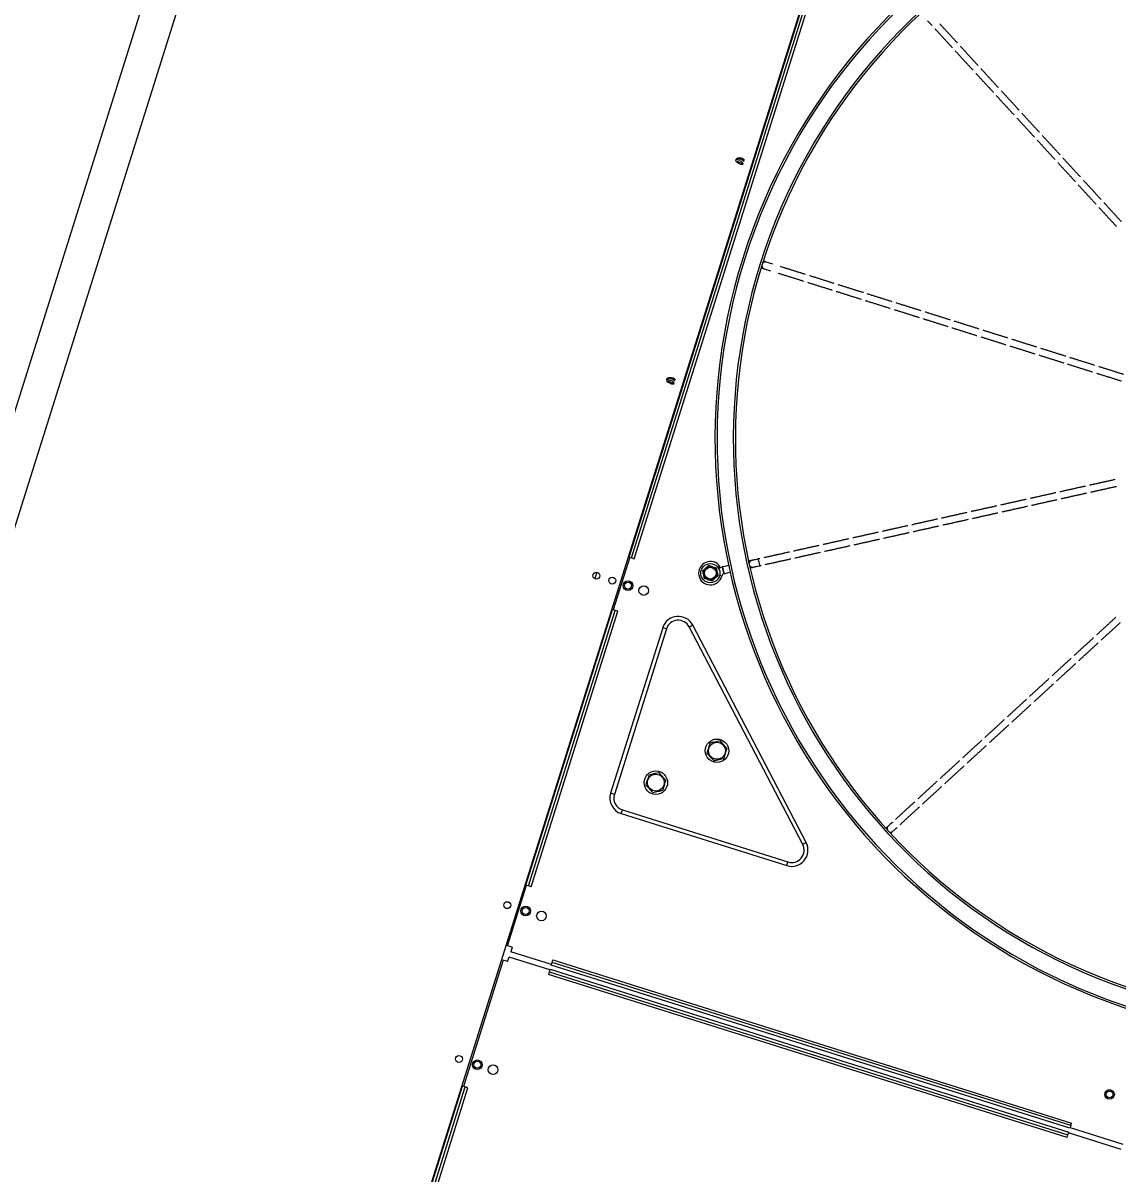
# Model space of a CAD drawing. Header units: metres. Extents: x -17822 to 152406, y -4219 to 19791.
# Drawn here: x 115893.7 to 115973.1, y 6753.2 to 6836.7 of the extents above; entities that cross this region are included whole.
import ezdxf

# ---------------------------------------------------------------- set-up
doc = ezdxf.new("R2010")
doc.units = ezdxf.units.M
doc.header["$LTSCALE"] = 100
doc.header["$MEASUREMENT"] = 0
doc.layers.get('0').update_dxf_attribs({"color": 9, "lineweight": 9})
doc.layers.add('Chiller', color=32, linetype='Continuous', lineweight=9)
doc.layers.add('E-YAZI', color=7, linetype='Continuous', lineweight=30)
doc.styles.add('MuuM_TEXT-STANDART', font='ARIALN.TTF')
doc.dimstyles.new('rota-tek', dxfattribs={"dimscale": 20, "dimtxt": 1, "dimasz": 0.5, "dimexe": 0.5, "dimexo": 0.5, "dimgap": 0.5, "dimtad": 1, "dimdec": 1, "dimrnd": 0.5, "dimdsep": 46, "dimtxsty": 'MuuM_TEXT-STANDART', "dimblk": 'CLOSEDBLANK', "dimcen": 0, "dimdle": 0.15, "dimclrd": 256, "dimclre": 256, "dimclrt": 256, "dimadec": 0, "dimazin": 0, "dimtfac": 5, "dimtdec": 1, "dimtix": 1, "dimtmove": 2, "dimatfit": 3, "dimfxl": 3, "dimfxlon": 1, "dimtolj": 1, "dimlwd": -1, "dimlwe": -1, "dimarcsym": 0})

# ---------------------------------------------------------------- blocks, each defined once
blk = doc.blocks.new('_ClosedBlank')
at = {"color": 0, "linetype": 'ByBlock', "lineweight": -2}
for p, q in [((-1, 0.1667), (0, 0)), ((-1, 0.1667), (-1, -0.1667)), ((0, 0), (-1, -0.1667))]:
    blk.add_line(p, q, dxfattribs=at)
blk = doc.blocks.new('*D534')
at = {"layer": 'E-YAZI', "transparency": 16777216}
for p, q in [((115856.425, 6844.439), (115860.16, 6856.32)), ((115847.621, 6849.779), (115838.081, 6852.778)), ((115871.371, 6839.74), (115875.106, 6851.622)), ((115857.161, 6846.78), (115872.107, 6842.082)), ((115881.647, 6839.083), (115891.187, 6836.084))]:
    blk.add_line(p, q, dxfattribs=at)
at = {"layer": 'E-YAZI', "transparency": 16777216, "xscale": 10, "yscale": 10, "zscale": 10}
for p, rotation in [((115857.161, 6846.78), 342.5492549336344), ((115872.107, 6842.082), 162.5492549336344)]:
    blk.add_blockref('_ClosedBlank', p, dxfattribs=dict(at, rotation=rotation))
at = {"layer": 'E-YAZI', "transparency": 16777216, "insert": (115870.695, 6863.712), "char_height": 20, "attachment_point": 5, "rotation": 342.54925, "style": 'MuuM_TEXT-STANDART'}
blk.add_mtext('\\A1;15.5', dxfattribs=at)
blk = doc.blocks.new('Chiller')
at = {"layer": 'Chiller', "linetype": 'Continuous'}
for p, q in [((97.038, 208.496), (28.664, -9.011)), ((99.442, 207.74), (31.068, -9.766)), ((72.216, -22.701), (140.59, 194.805)), ((116.224, 117.137), (129.868, 160.543)), ((116.414, 117.077), (130.059, 160.483)), ((116.605, 117.017), (130.25, 160.423)), ((124.365, 145.704), (124.346, 145.644)), ((126.026, 138.061), (126.496, 137.913)), ((126.646, 138.39), (126.176, 138.538)), ((119.353, 129.761), (119.334, 129.701)), ((116.275, 117.121), (115.075, 113.305)), ((116.414, 117.077), (116.224, 117.137)), ((116.414, 117.077), (116.605, 117.017)), ((113.885, 116.033), (113.738, 115.566)), ((116.387, 114.99), (116.314, 114.756)), ((116.46, 115.223), (116.387, 114.99)), ((108.741, 93.336), (115.024, 113.322)), ((108.932, 93.276), (115.215, 113.262)), ((109.123, 93.216), (115.406, 113.202)), ((115.215, 113.262), (115.024, 113.322)), ((115.406, 113.202), (115.215, 113.262)), ((118.664, 112.005), (114.89, 99.999)), ((118.934, 111.92), (115.16, 99.914)), ((118.934, 111.92), (118.664, 112.005)), ((128.823, 96.286), (120.59, 112.067)), ((129.073, 96.417), (120.841, 112.198)), ((115.16, 99.914), (114.89, 99.999)), ((115.663, 98.516), (115.748, 98.785)), ((115.748, 98.785), (127.755, 95.011)), ((115.663, 98.516), (127.67, 94.741)), ((127.67, 94.741), (127.755, 95.011)), ((107.413, 88.931), (108.793, 93.32)), ((108.932, 93.276), (108.741, 93.336)), ((109.123, 93.216), (108.932, 93.276)), ((107.744, 88.828), (107.413, 88.931)), ((107.744, 88.828), (107.64, 88.497)), ((107.083, 87.882), (104.204, 78.724)), ((107.414, 87.778), (107.083, 87.882)), ((107.414, 87.778), (107.518, 88.109)), ((110.475, 87.179), (107.518, 88.109)), ((110.597, 87.567), (107.64, 88.497)), ((110.581, 87.516), (110.641, 87.707)), ((110.641, 87.707), (110.701, 87.898)), ((148.275, 75.877), (110.641, 87.707)), ((110.701, 87.898), (148.335, 76.067)), ((110.431, 87.039), (110.371, 86.848)), ((110.491, 87.23), (110.431, 87.039)), ((110.431, 87.039), (148.065, 75.209)), ((110.491, 87.23), (148.125, 75.4)), ((148.215, 75.686), (110.581, 87.516)), ((148.005, 75.018), (110.371, 86.848)), ((97.871, 58.754), (104.153, 78.74)), ((98.061, 58.694), (104.344, 78.68)), ((98.252, 58.634), (104.535, 78.62)), ((104.344, 78.68), (104.153, 78.74)), ((104.535, 78.62), (104.344, 78.68)), ((148.275, 75.877), (148.335, 76.067)), ((148.005, 75.018), (148.065, 75.209)), ((148.065, 75.209), (148.125, 75.4)), ((151.925, 74.149), (148.109, 75.348)), ((148.275, 75.877), (148.215, 75.686)), ((148.231, 75.737), (152.047, 74.537))]:
    blk.add_line(p, q, dxfattribs=at)
at = {"layer": 'Chiller', "linetype": 'Continuous', "flags": 128}
for points in [[(124.248, 145.665), (124.143, 145.711), (124.057, 145.775), (123.999, 145.85), (123.975, 145.929), (123.988, 146.002), (124.037, 146.062), (124.115, 146.102), (124.216, 146.118), (124.327, 146.109), (124.437, 146.074), (124.534, 146.018), (124.601, 145.955)], [(119.236, 129.722), (119.131, 129.767), (119.045, 129.831), (118.987, 129.907), (118.963, 129.985), (118.976, 130.059), (119.025, 130.119), (119.104, 130.159), (119.204, 130.175), (119.315, 130.165), (119.425, 130.131), (119.522, 130.075), (119.589, 130.012)], [(125.611, 116.997), (125.527, 116.978), (125.444, 116.96), (125.367, 116.943), (125.298, 116.927), (125.237, 116.914), (125.189, 116.903), (125.153, 116.895), (125.131, 116.89)], [(125.72, 116.509), (125.716, 116.528), (125.704, 116.581), (125.686, 116.66), (125.666, 116.753), (125.645, 116.847), (125.627, 116.926), (125.615, 116.979), (125.611, 116.997), (125.611, 116.997)], [(123.457, 116.518), (123.34, 116.492), (123.175, 116.455), (123.006, 116.417)], [(123.114, 115.929), (123.11, 115.948), (123.099, 116.001), (123.081, 116.08), (123.06, 116.173), (123.039, 116.267), (123.022, 116.346), (123.01, 116.399), (123.006, 116.417), (123.006, 116.417)], [(123.133, 115.933), (123.129, 115.952), (123.117, 116.005), (123.099, 116.084), (123.079, 116.177), (123.058, 116.271), (123.04, 116.35), (123.028, 116.403), (123.024, 116.421), (123.024, 116.421)], [(125.239, 116.402), (125.261, 116.407), (125.297, 116.415), (125.346, 116.426), (125.406, 116.439), (125.476, 116.455), (125.553, 116.472), (125.635, 116.49), (125.72, 116.509)], [(122.945, 115.752), (122.927, 115.757), (122.874, 115.77), (122.796, 115.791), (122.793, 115.791)], [(123.114, 115.929), (123.284, 115.967), (123.448, 116.004), (123.566, 116.03)], [(120.59, 112.067), (120.631, 112.088), (120.671, 112.109), (120.709, 112.129), (120.744, 112.147), (120.775, 112.163), (120.802, 112.177), (120.825, 112.189), (120.841, 112.198)], [(135.332, 97.888), (135.329, 97.885), (135.267, 97.828), (135.209, 97.775), (135.156, 97.726), (135.111, 97.685), (135.074, 97.651), (135.047, 97.626), (135.031, 97.611)], [(135.369, 97.242), (135.385, 97.258), (135.412, 97.283), (135.449, 97.316), (135.495, 97.358), (135.547, 97.406), (135.605, 97.46), (135.667, 97.517), (135.671, 97.52)], [(129.073, 96.417), (129.057, 96.408), (129.035, 96.397), (129.008, 96.382), (128.976, 96.366), (128.941, 96.348), (128.903, 96.328), (128.863, 96.307), (128.823, 96.286)]]:
    blk.add_lwpolyline(points, dxfattribs=at)
at = {"layer": 'Chiller', "linetype": 'Continuous'}
for centre, radius in [((122.122, 115.965), 0.693), ((122.122, 115.965), 0.477), ((122.122, 115.965), 0.425), ((113.859, 115.784), 0.25), ((115.004, 115.424), 0.25), ((116.149, 115.065), 0.35), ((116.149, 115.065), 0.25), ((117.293, 114.705), 0.35), ((122.603, 103.079), 0.85), ((122.603, 103.079), 0.612), ((118.17, 100.766), 0.85), ((118.17, 100.766), 0.612), ((107.391, 91.874), 0.25), ((108.726, 91.454), 0.35), ((108.726, 91.454), 0.25), ((109.871, 91.094), 0.35), ((103.882, 80.712), 0.25), ((105.218, 80.292), 0.35), ((105.218, 80.292), 0.25), ((106.362, 79.932), 0.35), ((151.083, 78.139), 0.35), ((151.083, 78.139), 0.25)]:
    blk.add_circle(centre, radius, dxfattribs=at)
for centre, radius, start, end in [((166.047, 125.742), 43.578, 72.54925, 252.54925), ((166.047, 125.742), 43.428, 72.54925, 252.54925), ((166.047, 125.742), 42.25, 72.54925, 252.54925), ((166.047, 125.742), 42.1, 72.54925, 252.54925), ((124.229, 145.579), 0.43, 38.20416, 126.18502), ((124.207, 145.644), 0.235, 64.57709, 138.01219), ((124.169, 145.454), 0.311, 70.42893, 106.29075), ((124.395, 146.092), 0.452, 251.01526, 284.31103), ((124.191, 145.447), 0.311, 38.81299, 74.66436), ((124.269, 145.624), 0.236, 7.0882, 80.51953), ((126.101, 138.295), 0.246, 184.72157, 252.32046), ((126.104, 138.302), 0.246, 72.77805, 140.37694), ((119.217, 129.636), 0.43, 38.20488, 126.1843), ((119.195, 129.701), 0.236, 64.57874, 138.01054), ((119.158, 129.51), 0.311, 70.43116, 106.29022), ((119.383, 130.149), 0.452, 251.01606, 284.31277), ((119.179, 129.503), 0.311, 38.81351, 74.66212), ((119.258, 129.681), 0.236, 7.08986, 80.51788), ((122.122, 115.965), 0.85, 35.51356, 345.51356), ((80.704, 175.325), 72.378, 305.45342, 305.5777), ((123.187, 115.689), 0.75, 102.54925, 127.06644), ((125.186, 116.649), 0.247, 102.8916, 177.97025), ((125.187, 116.644), 0.247, 207.13307, 282.2064), ((123.187, 115.689), 0.25, 102.54925, 165.51356), ((119.792, 111.65), 1.183, 27.54925, 162.54925), ((119.792, 111.65), 0.9, 27.54925, 162.54925), ((116.018, 99.644), 1.183, 162.54925, 252.54925), ((116.018, 99.644), 0.9, 162.54925, 252.54925), ((135.198, 97.43), 0.246, 132.75617, 200.38744), ((135.203, 97.425), 0.246, 244.72651, 312.31573), ((128.025, 95.87), 1.183, 252.54925, 27.54925), ((128.025, 95.87), 0.9, 252.54925, 27.54925)]:
    blk.add_arc(centre, radius, start, end, dxfattribs=at)
for points in [[(137.888, 156.05), (138.2, 155.71)], [(138.401, 155.491), (139.682, 154.095)], [(140.058, 154.425), (138.769, 155.83)], [(139.887, 153.872), (141.178, 152.466)], [(141.546, 152.804), (140.26, 154.205)], [(141.378, 152.248), (142.661, 150.85)], [(143.036, 151.18), (141.752, 152.58)], [(142.863, 150.629), (144.151, 149.227)], [(144.523, 149.56), (143.234, 150.965)], [(144.347, 149.014), (145.639, 147.606)], [(146.009, 147.942), (144.725, 149.341)], [(145.839, 147.388), (147.123, 145.989)], [(147.496, 146.321), (146.214, 147.718)], [(147.329, 145.765), (148.613, 144.366)], [(148.984, 144.701), (147.698, 146.102)], [(148.811, 144.149), (150.101, 142.745)], [(150.47, 143.082), (149.189, 144.478)], [(151.962, 141.457), (150.674, 142.86)], [(150.302, 142.525), (151.589, 141.123)], [(125.81, 138.129), (126.026, 138.061)], [(126.176, 138.538), (125.96, 138.606)], [(129.027, 137.642), (127.213, 138.212)], [(127.05, 137.739), (128.874, 137.166)], [(129.16, 137.075), (130.968, 136.507)], [(131.117, 136.985), (129.313, 137.552)], [(131.255, 136.417), (133.07, 135.847)], [(133.223, 136.323), (131.402, 136.895)], [(135.325, 135.662), (133.51, 136.232)], [(133.356, 135.757), (135.172, 135.186)], [(137.412, 135.006), (135.605, 135.574)], [(135.454, 135.097), (137.267, 134.527)], [(139.522, 134.343), (137.703, 134.914)], [(137.547, 134.439), (139.355, 133.871)], [(139.643, 133.78), (141.465, 133.207)], [(141.617, 133.684), (139.807, 134.253)], [(141.753, 133.117), (143.559, 132.549)], [(143.714, 133.025), (141.905, 133.593)], [(145.815, 132.364), (143.998, 132.935)], [(143.847, 132.459), (145.66, 131.889)], [(147.917, 131.703), (146.103, 132.274)], [(145.947, 131.799), (147.762, 131.228)], [(148.045, 131.139), (149.858, 130.569)], [(150.008, 131.046), (148.196, 131.616)], [(150.139, 130.481), (151.95, 129.912)], [(152.116, 130.384), (150.299, 130.955)], [(149.335, 122.278), (147.477, 121.865)], [(151.475, 122.754), (149.618, 122.341)], [(149.725, 121.853), (151.58, 122.266)], [(145.031, 121.32), (143.18, 120.908)], [(147.182, 121.799), (145.333, 121.387)], [(145.433, 120.897), (147.289, 121.31)], [(147.575, 121.374), (149.433, 121.788)], [(140.74, 120.365), (138.884, 119.952)], [(142.889, 120.843), (141.035, 120.431)], [(141.13, 119.939), (142.982, 120.352)], [(143.288, 120.42), (145.136, 120.831)], [(138.595, 119.888), (136.734, 119.473)], [(138.984, 119.462), (140.844, 119.876)], [(134.301, 118.932), (132.448, 118.519)], [(136.444, 119.409), (134.593, 118.997)], [(134.687, 118.505), (136.544, 118.919)], [(136.843, 118.985), (138.694, 119.397)], [(129.998, 117.974), (128.149, 117.562)], [(132.151, 118.453), (130.297, 118.04)], [(130.404, 117.552), (132.258, 117.965)], [(132.547, 118.029), (134.404, 118.442)], [(125.702, 117.018), (125.611, 116.997)], [(127.861, 117.498), (125.992, 117.082)], [(126.104, 116.595), (127.963, 117.009)], [(128.25, 117.072), (130.105, 117.485)], [(125.131, 116.89), (124.899, 116.839)], [(125.008, 116.351), (125.239, 116.402)], [(125.72, 116.509), (125.809, 116.529)], [(151.546, 112.771), (150.148, 111.487)], [(150.476, 111.11), (151.878, 112.397)], [(149.925, 111.283), (148.527, 110)], [(148.856, 109.623), (150.255, 110.907)], [(148.304, 109.795), (146.903, 108.509)], [(147.24, 108.139), (148.634, 109.419)], [(146.684, 108.308), (145.286, 107.024)], [(145.618, 106.651), (147.017, 107.935)], [(145.064, 106.821), (143.665, 105.537)], [(143.992, 105.158), (145.393, 106.444)], [(143.439, 105.329), (142.044, 104.048)], [(142.38, 103.678), (143.775, 104.959)], [(141.818, 103.842), (140.42, 102.558)], [(140.753, 102.185), (142.153, 103.47)], [(140.201, 102.357), (138.8, 101.071)], [(139.13, 100.695), (140.531, 101.981)], [(138.58, 100.869), (137.178, 99.582)], [(137.516, 99.213), (138.912, 100.495)], [(136.953, 99.376), (135.554, 98.092)], [(135.891, 97.722), (137.293, 99.009)], [(135.031, 97.611), (134.864, 97.458)], [(135.202, 97.089), (135.369, 97.242)]]:
    blk.add_open_spline(points, degree=1, dxfattribs=at)
for points, knots in [([(121.571, 116.138), (121.579, 116.145), (121.61, 116.173), (121.684, 116.241), (121.8, 116.348), (121.909, 116.447), (121.978, 116.511), (121.994, 116.526), (121.997, 116.528)], [0, 0, 0, 0, 0.061533, 0.243717, 0.500216, 0.869735, 0.981561, 1, 1, 1, 1]), ([(121.697, 115.574), (121.693, 115.593), (121.68, 115.65), (121.656, 115.756), (121.626, 115.891), (121.597, 116.024), (121.579, 116.106), (121.571, 116.138)], [0, 0, 0, 0, 0.111314, 0.32527, 0.540883, 0.820939, 1, 1, 1, 1]), ([(121.997, 116.528), (122.016, 116.522), (122.071, 116.505), (122.174, 116.472), (122.306, 116.431), (122.436, 116.39), (122.516, 116.365), (122.548, 116.355)], [0, 0, 0, 0, 0.1112877, 0.3252305, 0.5408352, 0.8208977, 1, 1, 1, 1]), ([(122.548, 116.355), (122.552, 116.336), (122.564, 116.279), (122.588, 116.173), (122.618, 116.038), (122.648, 115.906), (122.666, 115.823), (122.673, 115.791)], [0, 0, 0, 0, 0.1113186, 0.3252305, 0.5408487, 0.8209009, 1, 1, 1, 1]), ([(122.248, 115.401), (122.229, 115.407), (122.174, 115.424), (122.07, 115.457), (121.938, 115.498), (121.808, 115.539), (121.728, 115.564), (121.697, 115.574)], [0, 0, 0, 0, 0.111362, 0.325305, 0.54091, 0.820973, 1, 1, 1, 1]), ([(122.673, 115.791), (122.665, 115.784), (122.634, 115.756), (122.561, 115.688), (122.444, 115.582), (122.336, 115.482), (122.266, 115.418), (122.25, 115.403), (122.248, 115.401)], [0, 0, 0, 0, 0.061569, 0.2437139, 0.5002141, 0.8697384, 0.9815609, 1, 1, 1, 1]), ([(122.096, 103.632), (122.069, 103.546), (122.004, 103.342), (121.927, 103.095), (121.88, 102.947), (121.87, 102.916)], [0, 0, 0, 0, 0.36368, 0.867857, 1, 1, 1, 1]), ([(122.828, 103.795), (122.765, 103.781), (122.636, 103.752), (122.387, 103.697), (122.208, 103.657), (122.096, 103.632)], [0, 0, 0, 0, 0.264847, 0.53549, 1, 1, 1, 1]), ([(123.336, 103.242), (123.292, 103.29), (123.203, 103.387), (123.03, 103.575), (122.906, 103.71), (122.828, 103.795)], [0, 0, 0, 0, 0.264861, 0.535465, 1, 1, 1, 1]), ([(121.87, 102.916), (121.914, 102.868), (122.003, 102.771), (122.176, 102.583), (122.3, 102.448), (122.378, 102.363)], [0, 0, 0, 0, 0.264847, 0.53549, 1, 1, 1, 1]), ([(123.111, 102.526), (123.12, 102.557), (123.167, 102.705), (123.244, 102.952), (123.309, 103.156), (123.336, 103.242)], [0, 0, 0, 0, 0.132143, 0.63632, 1, 1, 1, 1]), ([(122.378, 102.363), (122.442, 102.377), (122.57, 102.406), (122.819, 102.461), (122.998, 102.501), (123.111, 102.526)], [0, 0, 0, 0, 0.264861, 0.535465, 1, 1, 1, 1]), ([(117.662, 101.319), (117.653, 101.289), (117.606, 101.14), (117.529, 100.894), (117.464, 100.689), (117.437, 100.603)], [0, 0, 0, 0, 0.132143, 0.63632, 1, 1, 1, 1]), ([(118.395, 101.483), (118.332, 101.468), (118.203, 101.44), (117.954, 101.384), (117.775, 101.345), (117.662, 101.319)], [0, 0, 0, 0, 0.264862, 0.535465, 1, 1, 1, 1]), ([(118.903, 100.93), (118.859, 100.978), (118.77, 101.075), (118.597, 101.263), (118.473, 101.397), (118.395, 101.483)], [0, 0, 0, 0, 0.264847, 0.535489, 1, 1, 1, 1]), ([(117.437, 100.603), (117.481, 100.555), (117.57, 100.458), (117.743, 100.27), (117.867, 100.136), (117.945, 100.05)], [0, 0, 0, 0, 0.264862, 0.535464, 1, 1, 1, 1]), ([(118.678, 100.214), (118.704, 100.299), (118.769, 100.504), (118.846, 100.751), (118.893, 100.899), (118.903, 100.93)], [0, 0, 0, 0, 0.36368, 0.867857, 1, 1, 1, 1]), ([(117.945, 100.05), (118.008, 100.065), (118.137, 100.093), (118.386, 100.149), (118.565, 100.188), (118.678, 100.214)], [0, 0, 0, 0, 0.2648478, 0.5354892, 1, 1, 1, 1])]:
    blk.add_open_spline(points, degree=3, knots=knots, dxfattribs=at)

msp = doc.modelspace()

# ---------------------------------------------------------------- block references
at = {"color": 2}
msp.add_blockref('Chiller', (115821.419, 6680.837), dxfattribs=at)

# ---------------------------------------------------------------- dimensions: what is measured, and where the dimension line sits
at = {"layer": 'E-YAZI', "color": 2}
dim = msp.add_aligned_dim(p1=(115853.426, 6834.899), p2=(115868.372, 6830.2), distance=12.455, dimstyle='rota-tek', dxfattribs=at)
dim.commit()
dim.dimension.update_dxf_attribs({"geometry": '*D534', "text_midpoint": (115870.695, 6863.712)})

doc.saveas('drawing.dxf')
